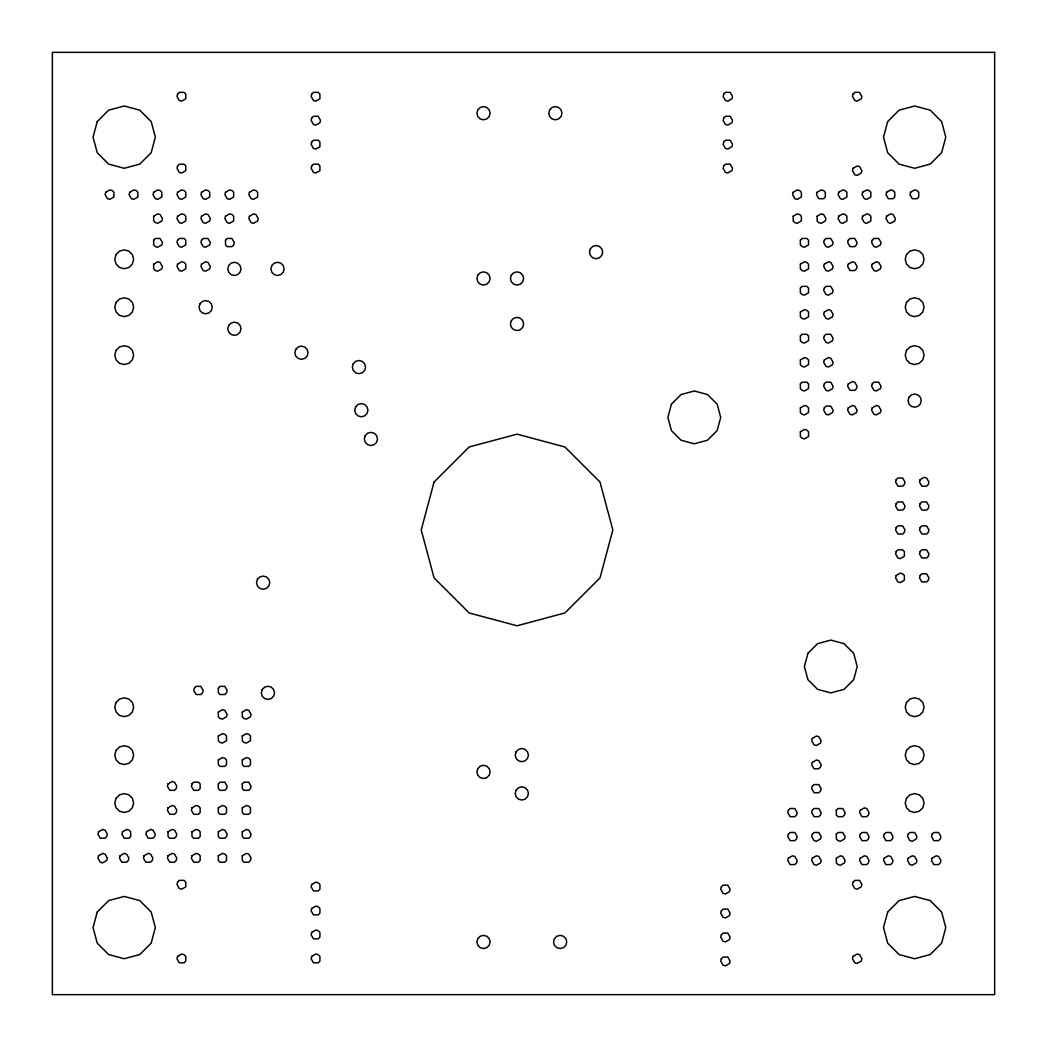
<?xml version="1.0" encoding="UTF-8"?>
<svg xmlns="http://www.w3.org/2000/svg" width="1047" height="1047" viewBox="0 0 1047 1047"><rect width="100%" height="100%" fill="white"/><g stroke="black" fill="none" stroke-linecap="round" stroke-linejoin="round"><path stroke-width="1.5" d="M97.24 121.57L93.065 137.144L97.24 152.718L108.639 164.104L124.213 168.279L139.775 164.104L151.174 152.718L155.349 137.144L151.174 121.57L139.775 110.171L124.213 106.009L108.639 110.171L97.24 121.57M105.747 192.268L105.119 194.624L107.475 198.708L109.83 199.349L113.914 196.993L113.914 192.268L112.199 190.541L109.83 189.913L105.747 192.268M129.71 192.268L129.069 194.624L131.438 198.708L133.794 199.349L137.877 196.993L137.877 192.268L136.149 190.541L133.794 189.913L129.71 192.268M116.047 254.591L114.777 259.303L116.047 264.014L119.489 267.469L124.213 268.726L128.925 267.469L132.38 264.014L133.636 259.303L132.38 254.591L128.925 251.136L124.213 249.867L119.489 251.136L116.047 254.591M116.047 302.491L114.777 307.203L116.047 311.927L119.489 315.369L124.213 316.639L128.925 315.369L132.38 311.927L133.636 307.203L132.38 302.491L128.925 299.036L124.213 297.78L119.489 299.036L116.047 302.491M177.61 94.06L176.982 96.429L179.338 100.512L181.694 101.14L185.777 98.784L185.777 94.06L184.05 92.345L179.338 92.345L177.61 94.06M153.66 192.268L153.032 194.624L155.388 198.708L157.744 199.349L161.827 196.993L161.827 192.268L160.099 190.541L157.744 189.913L153.66 192.268M116.047 350.392L114.777 355.116L116.047 359.828L119.489 363.283L124.213 364.539L128.925 363.283L132.38 359.828L133.636 355.116L132.38 350.392L128.925 346.95L124.213 345.68L119.489 346.95L116.047 350.392M153.66 216.219L153.66 220.943L155.388 222.671L157.744 223.299L161.827 220.943L162.455 218.587L160.099 214.504L157.744 213.863L153.66 216.219M153.66 240.182L153.66 244.893L155.388 246.621L157.744 247.249L161.827 244.893L162.455 242.538L160.099 238.454L155.388 238.454L153.66 240.182M177.61 165.923L176.982 168.279L179.338 172.362L181.694 172.991L185.777 170.635L185.777 165.923L184.05 164.196L179.338 164.196L177.61 165.923M153.66 264.132L153.66 268.843L155.388 270.571L157.744 271.199L161.827 268.843L162.455 266.488L160.099 262.404L157.744 261.776L153.66 264.132M177.61 192.268L176.982 194.624L179.338 198.708L181.694 199.349L185.777 196.993L185.777 192.268L184.05 190.541L181.694 189.913L177.61 192.268M177.61 216.219L176.982 218.587L179.338 222.671L181.694 223.299L185.777 220.943L185.777 216.219L184.05 214.504L181.694 213.863L177.61 216.219M177.61 240.182L176.982 242.538L179.338 246.621L181.694 247.249L185.777 244.893L185.777 240.182L184.05 238.454L179.338 238.454L177.61 240.182M177.61 264.132L176.982 266.488L179.338 270.571L181.694 271.199L185.777 268.843L185.777 264.132L184.05 262.404L181.694 261.776L177.61 264.132M201.561 192.268L200.932 194.624L203.288 198.708L205.644 199.349L209.727 196.993L209.727 192.268L208 190.541L205.644 189.913L201.561 192.268M201.561 216.219L200.932 218.587L203.288 222.671L205.644 223.299L209.727 220.943L210.368 218.587L208 214.504L205.644 213.863L201.561 216.219M201.561 240.182L200.932 242.538L203.288 246.621L205.644 247.249L209.727 244.893L210.368 242.538L208 238.454L203.288 238.454L201.561 240.182M201.561 264.132L200.932 266.488L203.288 270.571L205.644 271.199L209.727 268.843L210.368 266.488L208 262.404L205.644 261.776L201.561 264.132M225.511 192.268L224.883 194.624L227.238 198.708L229.594 199.349L233.677 196.993L233.677 192.268L231.963 190.541L229.594 189.913L225.511 192.268M199.925 303.905L199.048 307.203L199.925 310.514L202.346 312.922L205.644 313.812L208.942 312.922L211.363 310.514L212.253 307.203L211.363 303.905L208.942 301.484L205.644 300.607L202.346 301.484L199.925 303.905M225.511 216.219L224.883 218.587L227.238 222.671L229.594 223.299L233.677 220.943L233.677 216.219L231.963 214.504L229.594 213.863L225.511 216.219M225.511 240.182L225.511 244.893L227.238 246.621L231.963 246.621L233.677 244.893L234.319 242.538L231.963 238.454L227.238 238.454L225.511 240.182M228.678 265.585L227.788 268.883L228.678 272.181L231.086 274.602L234.397 275.479L237.695 274.602L240.103 272.181L240.993 268.883L240.103 265.585L237.695 263.163L234.397 262.287L231.086 263.163L228.678 265.585M249.474 192.268L248.833 194.624L251.201 198.708L253.557 199.349L257.641 196.993L257.641 192.268L255.913 190.541L253.557 189.913L249.474 192.268M116.047 702.498L114.777 707.222L116.047 711.934L119.489 715.389L124.213 716.645L128.925 715.389L132.38 711.934L133.636 707.222L132.38 702.498L128.925 699.056L124.213 697.786L119.489 699.056L116.047 702.498M249.474 216.219L248.833 218.587L251.201 222.671L253.557 223.299L257.641 220.943L258.269 218.587L255.913 214.504L253.557 213.863L249.474 216.219M228.678 325.46L227.788 328.758L228.678 332.069L231.086 334.477L234.397 335.367L237.695 334.477L240.103 332.069L240.993 328.758L240.103 325.46L237.695 323.052L234.397 322.162L231.086 323.052L228.678 325.46M116.047 750.411L114.777 755.123L116.047 759.834L119.489 763.289L124.213 764.559L128.925 763.289L132.38 759.834L133.636 755.123L132.38 750.411L128.925 746.956L124.213 745.686L119.489 746.956L116.047 750.411M98.562 831.815L97.934 834.171L100.29 838.254L105.014 838.254L106.729 836.527L107.37 834.171L105.014 830.088L102.645 829.446L98.562 831.815M98.562 855.765L97.934 858.121L100.29 862.204L102.645 862.833L106.729 860.477L107.37 858.121L105.014 854.038L102.645 853.41L98.562 855.765M116.047 798.311L114.777 803.023L116.047 807.747L119.489 811.189L124.213 812.459L128.925 811.189L132.38 807.747L133.636 803.023L132.38 798.311L128.925 794.856L124.213 793.6L119.489 794.856L116.047 798.311M311.744 94.06L311.116 96.429L313.472 100.512L315.828 101.14L319.911 98.784L319.911 94.06L318.183 92.345L313.472 92.345L311.744 94.06M97.24 912.016L93.065 927.577L97.24 943.151L108.639 954.55L124.213 958.725L139.775 954.55L151.174 943.151L155.349 927.577L151.174 912.016L139.775 900.616L124.213 896.441L108.639 900.616L97.24 912.016M271.788 265.585L270.898 268.883L271.788 272.181L274.209 274.602L277.507 275.479L280.805 274.602L283.227 272.181L284.103 268.883L283.227 265.585L280.805 263.163L277.507 262.287L274.209 263.163L271.788 265.585M311.744 118.023L311.116 120.379L313.472 124.462L315.828 125.09L319.911 122.735L320.539 120.379L318.183 116.296L313.472 116.296L311.744 118.023M122.525 831.815L121.884 834.171L124.24 838.254L128.964 838.254L130.692 836.527L130.692 831.815L128.964 830.088L126.608 829.446L122.525 831.815M120.13 855.765L119.489 858.121L121.845 862.204L126.569 862.204L128.297 860.477L128.925 858.121L126.569 854.038L124.213 853.41L120.13 855.765M311.744 141.973L311.116 144.329L313.472 148.412L315.828 149.04L319.911 146.685L319.911 141.973L318.183 140.246L313.472 140.246L311.744 141.973M311.744 165.923L311.116 168.279L313.472 172.362L315.828 172.991L319.911 170.635L319.911 165.923L318.183 164.196L313.472 164.196L311.744 165.923M146.475 831.815L145.847 834.171L148.203 838.254L152.914 838.254L154.642 836.527L155.27 834.171L152.914 830.088L150.559 829.446L146.475 831.815M144.08 855.765L143.452 858.121L145.808 862.204L150.519 862.204L152.247 860.477L152.875 858.121L150.519 854.038L148.164 853.41L144.08 855.765M168.03 783.902L167.402 786.258L169.758 790.341L174.469 790.341L176.197 788.613L176.825 786.258L174.469 782.174L172.114 781.546L168.03 783.902M194.376 688.088L193.747 690.444L196.103 694.527L200.815 694.527L202.542 692.813L203.17 690.444L200.815 686.361L196.103 686.361L194.376 688.088M168.03 807.852L167.402 810.208L169.758 814.291L174.469 814.291L176.197 812.577L176.825 810.208L174.469 806.125L172.114 805.496L168.03 807.852M295.738 349.41L294.861 352.721L295.738 356.019L298.159 358.427L301.457 359.317L304.756 358.427L307.177 356.019L308.054 352.721L307.177 349.41L304.756 347.002L301.457 346.112L298.159 347.002L295.738 349.41M168.03 831.815L168.03 836.527L169.758 838.254L174.469 838.254L176.197 836.527L176.825 834.171L174.469 830.088L172.114 829.446L168.03 831.815M168.03 855.765L167.402 858.121L169.758 862.204L174.469 862.204L176.197 860.477L176.825 858.121L174.469 854.038L172.114 853.41L168.03 855.765M191.981 783.902L191.352 786.258L193.708 790.341L198.42 790.341L200.147 788.613L200.147 783.902L198.42 782.174L193.708 782.174L191.981 783.902M218.326 688.088L218.326 692.813L220.053 694.527L224.778 694.527L226.492 692.813L227.134 690.444L224.778 686.361L220.053 686.361L218.326 688.088M191.981 807.852L191.352 810.208L193.708 814.291L198.42 814.291L200.147 812.577L200.147 807.852L198.42 806.125L196.064 805.496L191.981 807.852M218.326 712.052L218.326 716.763L220.053 718.491L222.409 719.119L226.492 716.763L227.134 714.407L224.778 710.324L222.409 709.683L218.326 712.052M257.418 579.357L256.528 582.669L257.418 585.967L259.839 588.375L263.137 589.265L266.435 588.375L268.857 585.967L269.733 582.669L268.857 579.357L266.435 576.949L263.137 576.059L259.839 576.949L257.418 579.357M177.61 882.111L176.982 884.466L179.338 888.55L181.694 889.178L185.777 886.822L185.777 882.111L184.05 880.383L179.338 880.383L177.61 882.111M191.981 831.815L191.981 836.527L193.708 838.254L198.42 838.254L200.147 836.527L200.147 831.815L198.42 830.088L196.064 829.446L191.981 831.815M218.326 736.002L218.326 740.713L220.053 742.441L222.409 743.069L226.492 740.713L226.492 736.002L224.778 734.274L222.409 733.646L218.326 736.002M191.981 855.765L191.352 858.121L193.708 862.204L198.42 862.204L200.147 860.477L200.147 855.765L198.42 854.038L196.064 853.41L191.981 855.765M218.326 759.952L218.326 764.663L220.053 766.391L224.778 766.391L226.492 764.663L226.492 759.952L224.778 758.224L222.409 757.596L218.326 759.952M218.326 783.902L218.326 788.613L220.053 790.341L224.778 790.341L226.492 788.613L227.134 786.258L224.778 782.174L220.053 782.174L218.326 783.902M242.289 712.052L242.289 716.763L244.003 718.491L246.372 719.119L250.455 716.763L251.084 714.407L248.728 710.324L246.372 709.683L242.289 712.052M177.61 956.369L176.982 958.725L179.338 962.808L184.05 962.808L185.777 961.081L185.777 956.369L184.05 954.642L181.694 954L177.61 956.369M218.326 807.852L218.326 812.577L220.053 814.291L224.778 814.291L226.492 812.577L226.492 807.852L224.778 806.125L222.409 805.496L218.326 807.852M242.289 736.002L242.289 740.713L244.003 742.441L246.372 743.069L250.455 740.713L250.455 736.002L248.728 734.274L246.372 733.646L242.289 736.002M218.326 831.815L218.326 836.527L220.053 838.254L224.778 838.254L226.492 836.527L227.134 834.171L224.778 830.088L222.409 829.446L218.326 831.815M242.289 759.952L242.289 764.663L244.003 766.391L248.728 766.391L250.455 764.663L250.455 759.952L248.728 758.224L246.372 757.596L242.289 759.952M262.208 689.541L261.318 692.852L262.208 696.15L264.629 698.558L267.927 699.448L271.225 698.558L273.647 696.15L274.523 692.852L273.647 689.541L271.225 687.133L267.927 686.243L264.629 687.133L262.208 689.541M218.326 855.765L218.326 860.477L220.053 862.204L224.778 862.204L226.492 860.477L226.492 855.765L224.778 854.038L222.409 853.41L218.326 855.765M353.232 363.793L352.342 367.091L353.232 370.389L355.64 372.811L358.951 373.687L362.249 372.811L364.657 370.389L365.547 367.091L364.657 363.793L362.249 361.372L358.951 360.482L355.64 361.372L353.232 363.793M242.289 783.902L242.289 788.613L244.003 790.341L248.728 790.341L250.455 788.613L251.084 786.258L248.728 782.174L244.003 782.174L242.289 783.902M242.289 807.852L242.289 812.577L244.003 814.291L248.728 814.291L250.455 812.577L250.455 807.852L248.728 806.125L246.372 805.496L242.289 807.852M355.627 406.903L354.737 410.202L355.627 413.5L358.035 415.921L361.346 416.811L364.644 415.921L367.052 413.5L367.942 410.202L367.052 406.903L364.644 404.482L361.346 403.605L358.035 404.482L355.627 406.903M242.289 831.815L242.289 836.527L244.003 838.254L248.728 838.254L250.455 836.527L251.084 834.171L248.728 830.088L246.372 829.446L242.289 831.815M242.289 855.765L242.289 860.477L244.003 862.204L248.728 862.204L250.455 860.477L251.084 858.121L248.728 854.038L246.372 853.41L242.289 855.765M365.207 435.644L364.317 438.942L365.207 442.253L367.615 444.661L370.926 445.551L374.224 444.661L376.632 442.253L377.522 438.942L376.632 435.644L374.224 433.236L370.926 432.346L367.615 433.236L365.207 435.644M477.785 109.896L476.895 113.194L477.785 116.492L480.193 118.913L483.505 119.79L486.803 118.913L489.211 116.492L490.101 113.194L489.211 109.896L486.803 107.475L483.505 106.585L480.193 107.475L477.785 109.896M311.744 884.506L311.116 886.861L313.472 890.945L318.183 890.945L319.911 889.217L319.911 884.506L318.183 882.778L315.828 882.15L311.744 884.506M477.785 275.165L476.895 278.463L477.785 281.761L480.193 284.182L483.505 285.059L486.803 284.182L489.211 281.761L490.101 278.463L489.211 275.165L486.803 272.744L483.505 271.867L480.193 272.744L477.785 275.165M311.744 908.456L311.116 910.811L313.472 914.895L318.183 914.895L319.911 913.167L319.911 908.456L318.183 906.728L315.828 906.1L311.744 908.456M311.744 932.406L311.116 934.775L313.472 938.858L318.183 938.858L319.911 937.13L319.911 932.406L318.183 930.678L315.828 930.05L311.744 932.406M434.06 482.065L421.221 529.965L434.06 577.879L469.121 612.94L517.035 625.779L564.935 612.94L600.01 577.879L612.848 529.965L600.01 482.065L564.935 446.99L517.035 434.152L469.121 446.99L434.06 482.065M311.744 956.369L311.116 958.725L313.472 962.808L318.183 962.808L319.911 961.081L319.911 956.369L318.183 954.642L315.828 954L311.744 956.369M549.636 109.896L548.759 113.194L549.636 116.492L552.057 118.913L555.355 119.79L558.653 118.913L561.074 116.492L561.964 113.194L561.074 109.896L558.653 107.475L555.355 106.585L552.057 107.475L549.636 109.896M511.316 275.165L510.426 278.463L511.316 281.761L513.737 284.182L517.035 285.059L520.333 284.182L522.754 281.761L523.631 278.463L522.754 275.165L520.333 272.744L517.035 271.867L513.737 272.744L511.316 275.165M511.316 320.67L510.426 323.968L511.316 327.279L513.737 329.687L517.035 330.577L520.333 329.687L522.754 327.279L523.631 323.968L522.754 320.67L520.333 318.262L517.035 317.372L513.737 318.262L511.316 320.67M590.364 248.82L589.474 252.118L590.364 255.416L592.772 257.837L596.083 258.714L599.381 257.837L601.789 255.416L602.679 252.118L601.789 248.82L599.381 246.398L596.083 245.508L592.772 246.398L590.364 248.82M477.785 768.59L476.895 771.888L477.785 775.186L480.193 777.607L483.505 778.497L486.803 777.607L489.211 775.186L490.101 771.888L489.211 768.59L486.803 766.168L483.505 765.292L480.193 766.168L477.785 768.59M516.106 751.825L515.229 755.123L516.106 758.421L518.527 760.842L521.825 761.719L525.123 760.842L527.544 758.421L528.421 755.123L527.544 751.825L525.123 749.403L521.825 748.526L518.527 749.403L516.106 751.825M516.106 790.145L515.229 793.443L516.106 796.754L518.527 799.162L521.825 800.052L525.123 799.162L527.544 796.754L528.421 793.443L527.544 790.145L525.123 787.737L521.825 786.847L518.527 787.737L516.106 790.145M477.785 938.649L476.895 941.96L477.785 945.258L480.193 947.666L483.505 948.556L486.803 947.666L489.211 945.258L490.101 941.96L489.211 938.649L486.803 936.24L483.505 935.351L480.193 936.24L477.785 938.649M723.739 94.06L723.097 96.429L725.453 100.512L727.822 101.14L731.905 98.784L732.534 96.429L730.178 92.345L725.453 92.345L723.739 94.06M723.739 118.023L723.097 120.379L725.453 124.462L727.822 125.09L731.905 122.735L732.534 120.379L730.178 116.296L725.453 116.296L723.739 118.023M723.739 141.973L723.097 144.329L725.453 148.412L727.822 149.04L731.905 146.685L732.534 144.329L730.178 140.246L725.453 140.246L723.739 141.973M723.739 165.923L723.097 168.279L725.453 172.362L727.822 172.991L731.905 170.635L732.534 168.279L730.178 164.196L725.453 164.196L723.739 165.923M671.415 404.181L667.881 417.387L671.415 430.592L681.087 440.25L694.279 443.797L707.484 440.25L717.156 430.592L720.689 417.387L717.156 404.181L707.484 394.523L694.279 390.989L681.087 394.523L671.415 404.181M554.426 938.649L553.549 941.96L554.426 945.258L556.847 947.666L560.145 948.556L563.443 947.666L565.864 945.258L566.754 941.96L565.864 938.649L563.443 936.24L560.145 935.351L556.847 936.24L554.426 938.649M793.194 192.268L792.566 194.624L794.922 198.708L797.277 199.349L801.361 196.993L801.361 192.268L799.633 190.541L797.277 189.913L793.194 192.268M793.194 216.219L793.194 220.943L794.922 222.671L797.277 223.299L801.361 220.943L801.361 216.219L799.633 214.504L797.277 213.863L793.194 216.219M800.379 240.182L800.379 244.893L802.107 246.621L804.462 247.249L808.546 244.893L808.546 240.182L806.818 238.454L802.107 238.454L800.379 240.182M817.144 192.268L816.516 194.624L818.872 198.708L823.596 198.708L825.311 196.993L825.311 192.268L823.596 190.541L821.228 189.913L817.144 192.268M800.379 264.132L800.379 268.843L802.107 270.571L804.462 271.199L808.546 268.843L808.546 264.132L806.818 262.404L804.462 261.776L800.379 264.132M817.144 216.219L817.144 220.943L818.872 222.671L821.228 223.299L825.311 220.943L825.952 218.587L823.596 214.504L821.228 213.863L817.144 216.219M800.379 288.082L800.379 292.794L802.107 294.521L804.462 295.149L808.546 292.794L808.546 288.082L806.818 286.355L802.107 286.355L800.379 288.082M853.083 94.06L852.441 96.429L854.81 100.512L857.166 101.14L861.249 98.784L861.877 96.429L859.522 92.345L854.81 92.345L853.083 94.06M800.379 312.032L800.379 316.757L802.107 318.471L804.462 319.113L808.546 316.757L808.546 312.032L806.818 310.305L804.462 309.676L800.379 312.032M824.329 240.182L823.701 242.538L826.057 246.621L828.413 247.249L832.496 244.893L833.137 242.538L830.781 238.454L826.057 238.454L824.329 240.182M838.712 192.268L838.071 194.624L840.427 198.708L842.796 199.349L846.879 196.993L846.879 192.268L845.151 190.541L842.796 189.913L838.712 192.268M800.379 335.982L800.379 340.707L802.107 342.434L804.462 343.063L808.546 340.707L808.546 335.982L806.818 334.268L802.107 334.268L800.379 335.982M824.329 264.132L823.701 266.488L826.057 270.571L828.413 271.199L832.496 268.843L833.137 266.488L830.781 262.404L828.413 261.776L824.329 264.132M838.712 216.219L838.071 218.587L840.427 222.671L842.796 223.299L846.879 220.943L846.879 216.219L845.151 214.504L842.796 213.863L838.712 216.219M800.379 359.946L800.379 364.657L802.107 366.385L804.462 367.013L808.546 364.657L808.546 359.946L806.818 358.218L804.462 357.577L800.379 359.946M853.083 168.318L852.441 170.674L854.81 174.757L857.166 175.386L861.249 173.03L861.877 170.674L859.522 166.591L857.166 165.963L853.083 168.318M824.329 288.082L823.701 290.438L826.057 294.521L828.413 295.149L832.496 292.794L833.137 290.438L830.781 286.355L826.057 286.355L824.329 288.082M800.379 383.896L800.379 388.607L802.107 390.335L804.462 390.963L808.546 388.607L808.546 383.896L806.818 382.168L802.107 382.168L800.379 383.896M824.329 312.032L823.701 314.388L826.057 318.471L828.413 319.113L832.496 316.757L833.137 314.388L830.781 310.305L828.413 309.676L824.329 312.032M800.379 407.846L800.379 412.557L802.107 414.285L804.462 414.913L808.546 412.557L808.546 407.846L806.818 406.118L804.462 405.49L800.379 407.846M848.292 240.182L847.651 242.538L850.007 246.621L854.732 246.621L856.459 244.893L857.087 242.538L854.732 238.454L850.007 238.454L848.292 240.182M862.663 192.268L862.021 194.624L864.39 198.708L866.746 199.349L870.829 196.993L870.829 192.268L869.102 190.541L866.746 189.913L862.663 192.268M824.329 335.982L823.701 338.351L826.057 342.434L828.413 343.063L832.496 340.707L833.137 338.351L830.781 334.268L826.057 334.268L824.329 335.982M800.379 431.796L800.379 436.507L802.107 438.235L804.462 438.876L808.546 436.507L808.546 431.796L806.818 430.068L804.462 429.44L800.379 431.796M848.292 264.132L847.651 266.488L850.007 270.571L854.732 270.571L856.459 268.843L857.087 266.488L854.732 262.404L852.376 261.776L848.292 264.132M887.686 121.57L883.511 137.144L887.686 152.718L899.085 164.104L914.646 168.279L930.22 164.104L941.619 152.718L945.781 137.144L941.619 121.57L930.22 110.171L914.646 106.009L899.085 110.171L887.686 121.57M862.663 216.219L862.021 218.587L864.39 222.671L866.746 223.299L870.829 220.943L870.829 216.219L869.102 214.504L866.746 213.863L862.663 216.219M824.329 359.946L823.701 362.301L826.057 366.385L828.413 367.013L832.496 364.657L833.137 362.301L830.781 358.218L828.413 357.577L824.329 359.946M824.329 383.896L823.701 386.251L826.057 390.335L828.413 390.963L832.496 388.607L833.137 386.251L830.781 382.168L826.057 382.168L824.329 383.896M824.329 407.846L823.701 410.202L826.057 414.285L828.413 414.913L832.496 412.557L833.137 410.202L830.781 406.118L826.057 406.118L824.329 407.846M872.243 240.182L871.614 242.538L873.97 246.621L876.326 247.249L880.409 244.893L881.037 242.538L878.682 238.454L873.97 238.454L872.243 240.182M886.613 192.268L885.984 194.624L888.34 198.708L893.052 198.708L894.779 196.993L894.779 192.268L893.052 190.541L890.696 189.913L886.613 192.268M872.243 264.132L871.614 266.488L873.97 270.571L876.326 271.199L880.409 268.843L881.037 266.488L878.682 262.404L876.326 261.776L872.243 264.132M886.613 216.219L885.984 218.587L888.34 222.671L890.696 223.299L894.779 220.943L895.407 218.587L893.052 214.504L890.696 213.863L886.613 216.219M848.292 383.896L847.651 386.251L850.007 390.335L854.732 390.335L856.459 388.607L857.087 386.251L854.732 382.168L852.376 381.54L848.292 383.896M848.292 407.846L847.651 410.202L850.007 414.285L852.376 414.913L856.459 412.557L857.087 410.202L854.732 406.118L852.376 405.49L848.292 407.846M721.344 886.901L720.702 889.256L723.058 893.34L725.427 893.968L729.51 891.612L730.139 889.256L727.783 885.173L723.058 885.173L721.344 886.901M910.563 192.268L909.935 194.624L912.29 198.708L917.002 198.708L918.729 196.993L918.729 192.268L917.002 190.541L914.646 189.913L910.563 192.268M721.344 910.851L720.702 913.206L723.058 917.29L725.427 917.931L729.51 915.562L730.139 913.206L727.783 909.123L723.058 909.123L721.344 910.851M721.344 934.801L720.702 937.17L723.058 941.253L725.427 941.881L729.51 939.525L730.139 937.17L727.783 933.086L723.058 933.086L721.344 934.801M906.48 254.591L905.223 259.303L906.48 264.014L909.935 267.469L914.646 268.726L919.358 267.469L922.813 264.014L924.082 259.303L922.813 254.591L919.358 251.136L914.646 249.867L909.935 251.136L906.48 254.591M872.243 383.896L871.614 386.251L873.97 390.335L876.326 390.963L880.409 388.607L881.037 386.251L878.682 382.168L873.97 382.168L872.243 383.896M721.344 958.764L720.702 961.12L723.058 965.203L725.427 965.831L729.51 963.476L730.139 961.12L727.783 957.037L723.058 957.037L721.344 958.764M872.243 407.846L871.614 410.202L873.97 414.285L876.326 414.913L880.409 412.557L881.037 410.202L878.682 406.118L876.326 405.49L872.243 407.846M807.944 653.302L804.41 666.494L807.944 679.699L817.615 689.371L830.808 692.905L844.013 689.371L853.685 679.699L857.218 666.494L853.685 653.302L844.013 643.63L830.808 640.097L817.615 643.63L807.944 653.302M906.48 302.491L905.223 307.203L906.48 311.927L909.935 315.369L914.646 316.639L919.358 315.369L922.813 311.927L924.082 307.203L922.813 302.491L919.358 299.036L914.646 297.78L909.935 299.036L906.48 302.491M906.48 350.392L905.223 355.116L906.48 359.828L909.935 363.283L914.646 364.539L919.358 363.283L922.813 359.828L924.082 355.116L922.813 350.392L919.358 346.95L914.646 345.68L909.935 346.95L906.48 350.392M788.404 810.247L787.776 812.603L790.132 816.699L794.843 816.699L796.571 814.972L797.199 812.603L794.843 808.52L790.132 808.52L788.404 810.247M812.354 738.397L811.726 740.753L814.082 744.836L816.438 745.464L820.521 743.108L821.162 740.753L818.793 736.669L816.438 736.041L812.354 738.397M788.404 834.21L787.776 836.566L790.132 840.649L794.843 840.649L796.571 838.922L797.199 836.566L794.843 832.483L790.132 832.483L788.404 834.21M908.927 397.323L908.05 400.621L908.927 403.92L911.348 406.341L914.646 407.218L917.944 406.341L920.365 403.92L921.255 400.621L920.365 397.323L917.944 394.902L914.646 394.025L911.348 394.902L908.927 397.323M812.354 762.347L811.726 764.703L814.082 768.786L818.793 768.786L820.521 767.058L821.162 764.703L818.793 760.619L816.438 759.991L812.354 762.347M788.404 858.16L787.776 860.516L790.132 864.6L794.843 864.6L796.571 862.872L797.199 860.516L794.843 856.433L792.487 855.805L788.404 858.16M812.354 786.297L811.726 788.653L814.082 792.736L818.793 792.736L820.521 791.009L821.162 788.653L818.793 784.569L814.082 784.569L812.354 786.297M896.193 479.709L895.565 482.065L897.92 486.148L902.632 486.148L904.359 484.421L904.988 482.065L902.632 477.982L897.92 477.982L896.193 479.709M812.354 810.247L811.726 812.603L814.082 816.699L818.793 816.699L820.521 814.972L821.162 812.603L818.793 808.52L814.082 808.52L812.354 810.247M896.193 503.659L895.565 506.015L897.92 510.098L902.632 510.098L904.359 508.371L904.988 506.015L902.632 501.932L897.92 501.932L896.193 503.659M812.354 834.21L811.726 836.566L814.082 840.649L816.438 841.278L820.521 838.922L821.162 836.566L818.793 832.483L814.082 832.483L812.354 834.21M896.193 527.609L895.565 529.965L897.92 534.049L902.632 534.049L904.359 532.321L904.988 529.965L902.632 525.882L897.92 525.882L896.193 527.609M812.354 858.16L811.726 860.516L814.082 864.6L816.438 865.228L820.521 862.872L821.162 860.516L818.793 856.433L816.438 855.805L812.354 858.16M896.193 551.56L895.565 553.915L897.92 557.999L900.276 558.64L904.359 556.271L904.359 551.56L902.632 549.832L897.92 549.832L896.193 551.56M920.143 479.709L919.515 482.065L921.87 486.148L926.582 486.148L928.309 484.421L928.938 482.065L926.582 477.982L924.226 477.34L920.143 479.709M896.193 575.51L895.565 577.879L897.92 581.962L900.276 582.59L904.359 580.234L904.359 575.51L902.632 573.795L900.276 573.154L896.193 575.51M836.317 810.247L836.317 814.972L838.032 816.699L842.756 816.699L844.484 814.972L845.112 812.603L842.756 808.52L838.032 808.52L836.317 810.247M920.143 503.659L919.515 506.015L921.87 510.098L926.582 510.098L928.309 508.371L928.938 506.015L926.582 501.932L921.87 501.932L920.143 503.659M836.317 834.21L836.317 838.922L838.032 840.649L840.401 841.278L844.484 838.922L845.112 836.566L842.756 832.483L838.032 832.483L836.317 834.21M920.143 527.609L919.515 529.965L921.87 534.049L926.582 534.049L928.309 532.321L928.938 529.965L926.582 525.882L921.87 525.882L920.143 527.609M836.317 858.16L836.317 862.872L838.032 864.6L840.401 865.228L844.484 862.872L845.112 860.516L842.756 856.433L840.401 855.805L836.317 858.16M920.143 551.56L919.515 553.915L921.87 557.999L926.582 557.999L928.309 556.271L928.938 553.915L926.582 549.832L921.87 549.832L920.143 551.56M920.143 575.51L919.515 577.879L921.87 581.962L926.582 581.962L928.309 580.234L928.938 577.879L926.582 573.795L921.87 573.795L920.143 575.51M860.268 810.247L859.626 812.603L861.995 816.699L866.707 816.699L868.434 814.972L869.062 812.603L866.707 808.52L864.351 807.891L860.268 810.247M860.268 834.21L859.626 836.566L861.995 840.649L866.707 840.649L868.434 838.922L869.062 836.566L866.707 832.483L861.995 832.483L860.268 834.21M853.083 882.111L852.441 884.466L854.81 888.55L857.166 889.178L861.249 886.822L861.877 884.466L859.522 880.383L854.81 880.383L853.083 882.111M860.268 858.16L859.626 860.516L861.995 864.6L866.707 864.6L868.434 862.872L869.062 860.516L866.707 856.433L864.351 855.805L860.268 858.16M906.48 702.498L905.223 707.222L906.48 711.934L909.935 715.389L914.646 716.645L919.358 715.389L922.813 711.934L924.082 707.222L922.813 702.498L919.358 699.056L914.646 697.786L909.935 699.056L906.48 702.498M906.48 750.411L905.223 755.123L906.48 759.834L909.935 763.289L914.646 764.559L919.358 763.289L922.813 759.834L924.082 755.123L922.813 750.411L919.358 746.956L914.646 745.686L909.935 746.956L906.48 750.411M884.218 834.21L883.589 836.566L885.945 840.649L890.657 840.649L892.384 838.922L893.012 836.566L890.657 832.483L885.945 832.483L884.218 834.21M853.083 956.369L852.441 958.725L854.81 962.808L857.166 963.436L861.249 961.081L861.877 958.725L859.522 954.642L857.166 954L853.083 956.369M884.218 858.16L883.589 860.516L885.945 864.6L890.657 864.6L892.384 862.872L893.012 860.516L890.657 856.433L888.301 855.805L884.218 858.16M906.48 798.311L905.223 803.023L906.48 807.747L909.935 811.189L914.646 812.459L919.358 811.189L922.813 807.747L924.082 803.023L922.813 798.311L919.358 794.856L914.646 793.6L909.935 794.856L906.48 798.311M908.168 834.21L907.54 836.566L909.895 840.649L912.251 841.278L916.334 838.922L916.963 836.566L914.607 832.483L909.895 832.483L908.168 834.21M887.686 912.016L883.511 927.577L887.686 943.151L899.085 954.55L914.646 958.725L930.22 954.55L941.619 943.151L945.781 927.577L941.619 912.016L930.22 900.616L914.646 896.441L899.085 900.616L887.686 912.016M908.168 858.16L907.54 860.516L909.895 864.6L912.251 865.228L916.334 862.872L916.963 860.516L914.607 856.433L912.251 855.805L908.168 858.16M932.118 834.21L931.49 836.566L933.845 840.649L938.557 840.649L940.285 838.922L940.926 836.566L938.557 832.483L933.845 832.483L932.118 834.21M932.118 858.16L931.49 860.516L933.845 864.6L938.557 864.6L940.285 862.872L940.926 860.516L938.557 856.433L936.201 855.805L932.118 858.16M994.65 52.35L52.35 52.35L52.35 994.65L994.65 994.65L994.65 52.35"/></g></svg>
